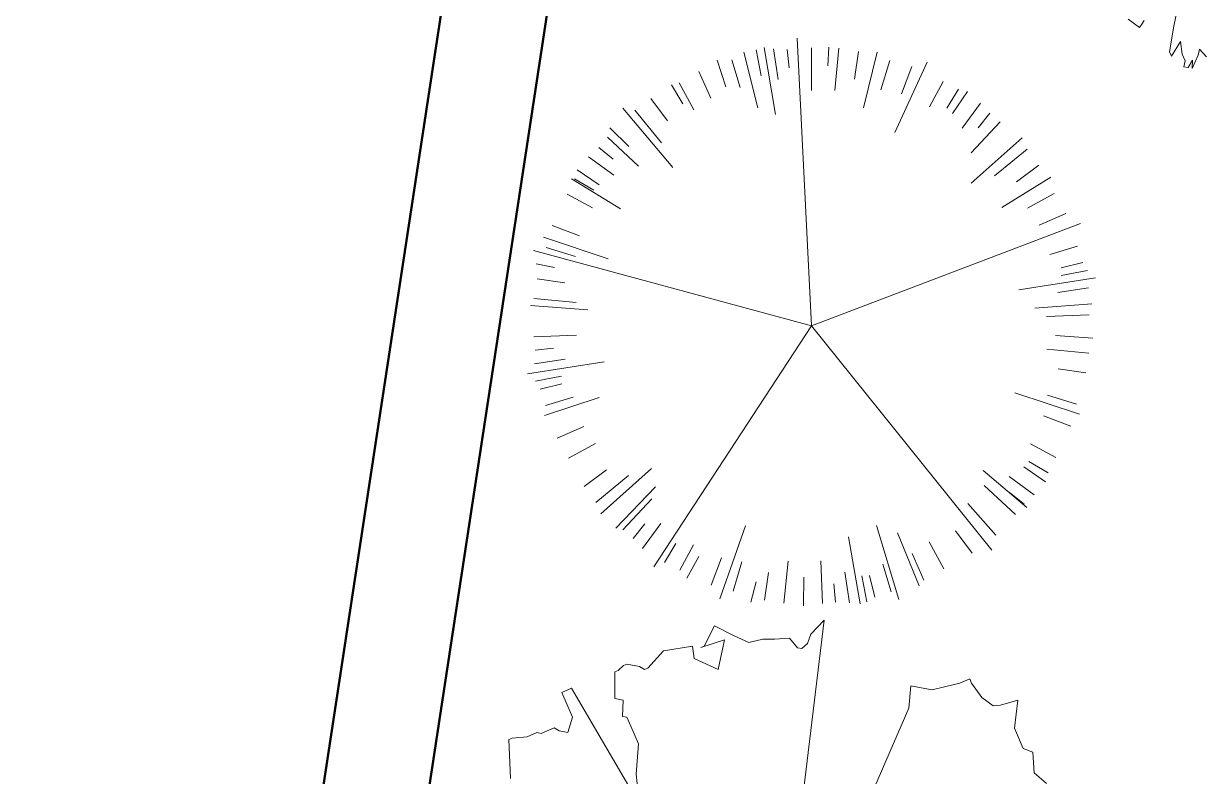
# Model space of a CAD drawing. Header units: millimetres. Extents: x 2402294 to 3337895, y 3394997 to 3969149.
# Drawn here: x 2472577 to 2476344, y 3461898 to 3464297 of the extents above; entities that cross this region are included whole.
import ezdxf

# ---------------------------------------------------------------- set-up
doc = ezdxf.new("R2010")
doc.units = ezdxf.units.MM
doc.header["$MEASUREMENT"] = 0
doc.layers.add('Boundary', color=250, linetype='Continuous', lineweight=50)
doc.layers.add('greenery', color=82, linetype='Continuous', lineweight=5)

# ---------------------------------------------------------------- blocks, each defined once
blk = doc.blocks.new('tr-flat-2-flat-1-flat-1-flat-1')
at = {"layer": 'greenery', "color": 3, "ltscale": 5}
for p, q in [((473443.3, -1755069.1), (473430.9, -1755125.3)), ((473443.3, -1755069.1), (473430.9, -1755125.3)), ((473286, -1755104), (473322.2, -1755130.5)), ((473286, -1755104), (473322.2, -1755130.5)), ((473322.2, -1755130.5), (473329.4, -1755118.9)), ((473322.2, -1755130.5), (473329.4, -1755118.9)), ((473329.4, -1755118.9), (473336.7, -1755107.2)), ((473329.4, -1755118.9), (473336.7, -1755107.2)), ((473430.9, -1755125.3), (473417.4, -1755207.4)), ((473430.9, -1755125.3), (473417.4, -1755207.4)), ((473430.9, -1755125.3), (473430.9, -1755125.3)), ((473430.9, -1755125.3), (473430.9, -1755125.3)), ((473423.7, -1755221.6), (473452.6, -1755175.1)), ((473423.7, -1755221.6), (473452.6, -1755175.1)), ((473452.6, -1755175.1), (473457.8, -1755215.1)), ((473452.6, -1755175.1), (473452.6, -1755175.1)), ((473452.6, -1755175.1), (473457.8, -1755215.1)), ((473452.6, -1755175.1), (473452.6, -1755175.1)), ((473508.5, -1755218.4), (473512.7, -1755199.6)), ((473508.5, -1755218.4), (473512.7, -1755199.6)), ((473512.7, -1755199.6), (473535.5, -1755223.5)), ((473512.7, -1755199.6), (473535.5, -1755223.5)), ((473417.4, -1755207.4), (473423.7, -1755221.6)), ((473417.4, -1755207.4), (473423.7, -1755221.6)), ((473423.7, -1755221.6), (473423.7, -1755221.6)), ((473423.7, -1755221.6), (473423.7, -1755221.6)), ((473457.8, -1755215.1), (473467.1, -1755236.5)), ((473457.8, -1755215.1), (473467.1, -1755236.5)), ((473467.1, -1755236.5), (473463, -1755255.2)), ((473467.1, -1755236.5), (473463, -1755255.2)), ((473476.5, -1755257.8), (473490.9, -1755234.5)), ((473476.5, -1755257.8), (473490.9, -1755234.5)), ((473489.9, -1755260.4), (473508.5, -1755218.4)), ((473489.9, -1755260.4), (473508.5, -1755218.4)), ((473490.9, -1755234.5), (473489.9, -1755260.4)), ((473490.9, -1755234.5), (473489.9, -1755260.4)), ((473463, -1755255.2), (473476.5, -1755257.8)), ((473463, -1755255.2), (473476.5, -1755257.8))]:
    blk.add_line(p, q, dxfattribs=at)
blk = doc.blocks.new('tr-flat-11-flat-1-flat-1-flat-1')
at = {"layer": 'greenery', "color": 3, "ltscale": 5}
for p, q in [((473797.8, -1752975.4), (473764.7, -1753040.7)), ((473797.8, -1752975.4), (473764.7, -1753040.7)), ((473861, -1753007.1), (473797.8, -1752975.4)), ((473861, -1753007.1), (473797.8, -1752975.4)), ((474011.3, -1754084.3), (474147.7, -1752958)), ((474011.3, -1754084.3), (474147.7, -1752958)), ((474147.7, -1752958), (474105.3, -1753001.9)), ((474147.7, -1752958), (474105.3, -1753001.9)), ((474147.7, -1752958), (474147.7, -1752958)), ((474147.7, -1752958), (474147.7, -1752958)), ((473907.6, -1753029.1), (473861, -1753007.1)), ((473907.6, -1753029.1), (473861, -1753007.1)), ((474037, -1753014.8), (473989.3, -1753018.7)), ((474037, -1753014.8), (473989.3, -1753018.7)), ((474062.8, -1753045.8), (474037, -1753014.8)), ((474062.8, -1753045.8), (474037, -1753014.8)), ((474105.3, -1753001.9), (474093.9, -1753032.3)), ((474105.3, -1753001.9), (474093.9, -1753032.3)), ((473727.5, -1753040.1), (473635.3, -1753054.9)), ((473727.5, -1753040.1), (473635.3, -1753054.9)), ((473732.6, -1753080.1), (473727.5, -1753040.1)), ((473732.6, -1753080.1), (473727.5, -1753040.1)), ((473754.4, -1753045.2), (473829.9, -1753020.7)), ((473754.4, -1753045.2), (473829.9, -1753020.7)), ((473764.7, -1753040.7), (473754.4, -1753045.2)), ((473764.7, -1753040.7), (473754.4, -1753045.2)), ((473754.4, -1753045.2), (473754.4, -1753045.2)), ((473754.4, -1753045.2), (473754.4, -1753045.2)), ((473829.9, -1753020.7), (473809.3, -1753114.4)), ((473829.9, -1753020.7), (473809.3, -1753114.4)), ((473952.1, -1753018.1), (473907.6, -1753029.1)), ((473952.1, -1753018.1), (473907.6, -1753029.1)), ((473989.3, -1753018.7), (473952.1, -1753018.1)), ((473989.3, -1753018.7), (473952.1, -1753018.1)), ((474076.3, -1753048.4), (474062.8, -1753045.8)), ((474076.3, -1753048.4), (474062.8, -1753045.8)), ((474093.9, -1753032.3), (474076.3, -1753048.4)), ((474093.9, -1753032.3), (474076.3, -1753048.4)), ((473635.3, -1753054.9), (473585.7, -1753110.5)), ((473635.3, -1753054.9), (473585.7, -1753110.5)), ((473809.3, -1753114.4), (473732.6, -1753080.1)), ((473809.3, -1753114.4), (473732.6, -1753080.1)), ((473490.4, -1753118.3), (473480.1, -1753122.8)), ((473490.4, -1753118.3), (473480.1, -1753122.8)), ((473480.1, -1753122.8), (473480.1, -1753207.4)), ((473480.1, -1753122.8), (473480.1, -1753207.4)), ((473480.1, -1753122.8), (473480.1, -1753122.8)), ((473480.1, -1753122.8), (473480.1, -1753122.8)), ((473508, -1753102.1), (473490.4, -1753118.3)), ((473508, -1753102.1), (473490.4, -1753118.3)), ((473518.4, -1753097.6), (473508, -1753102.1)), ((473518.4, -1753097.6), (473508, -1753102.1)), ((473558.8, -1753105.3), (473518.4, -1753097.6)), ((473558.8, -1753105.3), (473518.4, -1753097.6)), ((473575.3, -1753115), (473558.8, -1753105.3)), ((473575.3, -1753115), (473558.8, -1753105.3)), ((473585.7, -1753110.5), (473575.3, -1753115)), ((473585.7, -1753110.5), (473575.3, -1753115)), ((474580.4, -1753158.2), (474535.9, -1753169.2)), ((474580.4, -1753158.2), (474535.9, -1753169.2)), ((474611.5, -1753144.7), (474580.4, -1753158.2)), ((474611.5, -1753144.7), (474580.4, -1753158.2)), ((474617.7, -1753158.9), (474611.5, -1753144.7)), ((474617.7, -1753158.9), (474611.5, -1753144.7)), ((474649.8, -1753204.1), (474617.7, -1753158.9)), ((474649.8, -1753204.1), (474617.7, -1753158.9)), ((473342.4, -1753174.5), (473311.4, -1753188.1)), ((473342.4, -1753174.5), (473311.4, -1753188.1)), ((473311.4, -1753188.1), (473345.6, -1753266.3)), ((473311.4, -1753188.1), (473345.6, -1753266.3)), ((473311.4, -1753188.1), (473311.4, -1753188.1)), ((473311.4, -1753188.1), (473311.4, -1753188.1)), ((473539.2, -1753511.8), (473342.4, -1753174.5)), ((473539.2, -1753511.8), (473342.4, -1753174.5)), ((473342.4, -1753174.5), (473342.4, -1753174.5)), ((473342.4, -1753174.5), (473342.4, -1753174.5)), ((474424.1, -1753167.3), (474417.9, -1753237.7)), ((474424.1, -1753167.3), (474417.9, -1753237.7)), ((474424.1, -1753167.3), (474424.1, -1753167.3)), ((474424.1, -1753167.3), (474424.1, -1753167.3)), ((474451, -1753172.5), (474424.1, -1753167.3)), ((474424.1, -1753167.3), (474424.1, -1753167.3)), ((474424.1, -1753167.3), (474424.1, -1753167.3)), ((474451, -1753172.5), (474424.1, -1753167.3)), ((474491.4, -1753180.2), (474451, -1753172.5)), ((474491.4, -1753180.2), (474451, -1753172.5)), ((474535.9, -1753169.2), (474491.4, -1753180.2)), ((474535.9, -1753169.2), (474491.4, -1753180.2)), ((474535.9, -1753169.2), (474535.9, -1753169.2)), ((474535.9, -1753169.2), (474535.9, -1753169.2)), ((473480.1, -1753207.4), (473507, -1753212.6)), ((473480.1, -1753207.4), (473507, -1753212.6)), ((473507, -1753212.6), (473505, -1753264.3)), ((473507, -1753212.6), (473505, -1753264.3)), ((474417.9, -1753237.7), (474294.8, -1753520.1)), ((474417.9, -1753237.7), (474294.8, -1753520.1)), ((474686, -1753230.6), (474649.8, -1753204.1)), ((474686, -1753230.6), (474649.8, -1753204.1)), ((474709.8, -1753228.7), (474686, -1753230.6)), ((474709.8, -1753228.7), (474686, -1753230.6)), ((474764.7, -1753213.1), (474709.8, -1753228.7)), ((474764.7, -1753213.1), (474709.8, -1753228.7)), ((474754.3, -1753302.3), (474764.7, -1753213.1)), ((474754.3, -1753302.3), (474764.7, -1753213.1)), ((473345.6, -1753266.3), (473330, -1753315.4)), ((473345.6, -1753266.3), (473330, -1753315.4)), ((473505, -1753264.3), (473518.4, -1753266.9)), ((473505, -1753264.3), (473518.4, -1753266.9)), ((473518.4, -1753266.9), (473530.9, -1753295.3)), ((473518.4, -1753266.9), (473530.9, -1753295.3)), ((473231.7, -1753316), (473200.7, -1753329.6)), ((473231.7, -1753316), (473200.7, -1753329.6)), ((473245.2, -1753318.6), (473231.7, -1753316)), ((473245.2, -1753318.6), (473231.7, -1753316)), ((473286.6, -1753300.5), (473245.2, -1753318.6)), ((473286.6, -1753300.5), (473245.2, -1753318.6)), ((473303.1, -1753310.2), (473286.6, -1753300.5)), ((473303.1, -1753310.2), (473286.6, -1753300.5)), ((473330, -1753315.4), (473303.1, -1753310.2)), ((473330, -1753315.4), (473303.1, -1753310.2)), ((473530.9, -1753295.3), (473555.7, -1753352.2)), ((473530.9, -1753295.3), (473555.7, -1753352.2)), ((474760.6, -1753316.5), (474754.3, -1753302.3)), ((474760.6, -1753316.5), (474754.3, -1753302.3)), ((474782.3, -1753366.3), (474760.6, -1753316.5)), ((474782.3, -1753366.3), (474760.6, -1753316.5)), ((473153.1, -1753333.5), (473142.7, -1753338)), ((473153.1, -1753333.5), (473142.7, -1753338)), ((473142.7, -1753338), (473147.9, -1753462.7)), ((473142.7, -1753338), (473147.9, -1753462.7)), ((473200.7, -1753329.6), (473153.1, -1753333.5)), ((473200.7, -1753329.6), (473153.1, -1753333.5)), ((473555.7, -1753352.2), (473548.5, -1753448.5)), ((473555.7, -1753352.2), (473548.5, -1753448.5)), ((474812.3, -1753378.6), (474782.3, -1753366.3)), ((474812.3, -1753378.6), (474782.3, -1753366.3)), ((474816.5, -1753444.5), (474812.3, -1753378.6)), ((474816.5, -1753444.5), (474812.3, -1753378.6)), ((473548.5, -1753448.5), (473560.9, -1753561.5)), ((473548.5, -1753448.5), (473560.9, -1753561.5)), ((474855.8, -1753478.1), (474816.5, -1753444.5)), ((474855.8, -1753478.1), (474816.5, -1753444.5))]:
    blk.add_line(p, q, dxfattribs=at)
blk = doc.blocks.new('PLANT-48-flat-8-flat-1-flat-3-flat-1')
at = {"layer": 'greenery', "ltscale": 5}
for p, q in [((-223.3, 1097.8), (-284.1, 1454.6)), ((-234.5, 1447.7), (-209.5, 1284.3)), ((-160.7, 1444.6), (-151, 1345.9)), ((-32.3, -24.1), (-107.9, 1503.4)), ((-31.8, 1452.5), (-32.5, 1225.7)), ((59.3, 1455.8), (54.3, 1356.8)), ((113.7, 1450.1), (92.2, 1226.1)), ((-533.4, 1386.8), (-487.9, 1245.5)), ((-455.9, 1388.4), (-411.6, 1242.1)), ((-318, 1133.1), (-391.1, 1429)), ((-326, 1441.6), (-299.4, 1303.2)), ((218, 1433.3), (196.5, 1286.5)), ((244.4, 1133.3), (317.3, 1429.2)), ((383.3, 1384.8), (336.9, 1229.9)), ((-629.8, 1326.8), (-566.7, 1185.6)), ((411.1, 1002.1), (582.2, 1376.4)), ((500.5, 1353.7), (445.3, 1209.1)), ((-776.6, 1257), (-714.9, 1154.7)), ((-734.7, 1266), (-657.9, 1123.6)), ((667, 1274.2), (594.8, 1139.5)), ((749.3, 1234), (687.8, 1131.6)), ((796.5, 1220), (717.4, 1103.3)), ((-769.4, 816.5), (-1034.4, 1131.4)), ((-885.9, 1183.4), (-797.3, 1064.3)), ((865.5, 1159.6), (767.6, 1026.4)), ((-971.5, 1121.5), (-828.3, 947.9)), ((915.5, 1105.2), (852.6, 1028.6)), ((-1103.4, 1028.3), (-1003.4, 929)), ((970.3, 1060.2), (815.8, 894.1)), ((-1116.6, 978.4), (-950.5, 824)), ((817.1, 733.4), (1087.1, 974.3)), ((-1161.6, 923.6), (-1085, 860.7)), ((1113.4, 915.1), (939.8, 771.9)), ((-1216, 873.6), (-1082.8, 775.7)), ((1175.2, 829.5), (1056.2, 740.9)), ((-1047.6, 596.7), (-1306.5, 757.4)), ((-1290.4, 757.4), (-1188, 695.9)), ((-1276.4, 804.6), (-1159.7, 725.5)), ((980, 605.2), (1238.9, 766.1)), ((-1330.6, 675.1), (-1195.9, 603)), ((1257.9, 678.3), (1115.5, 601.5)), ((1318.7, 573.4), (1177.4, 510.3)), ((-1410.1, 508.6), (-1265.5, 453.4)), ((-32.3, -24.1), (1397.2, 519.8)), ((-1113, 332.6), (-1456.6, 446)), ((-1441.2, 391.4), (-1286.3, 345)), ((1380.3, 399.5), (1234, 355.2)), ((-32.3, -24.1), (-1508.4, 376)), ((-1494.6, 305.4), (-1396.8, 285.8)), ((1410, 312.9), (1294.1, 283.9)), ((1433.5, 269.6), (1295.1, 243)), ((-1489.7, 226.1), (-1342.9, 204.6)), ((1069.4, 167.8), (1476.2, 230.1)), ((1439.6, 178.1), (1276.2, 153.1)), ((-1221.2, 61.7), (-1525.1, 83.7)), ((-1506.5, 121.8), (-1282.5, 100.3)), ((1154, 70.4), (1458, 92.6)), ((1443.4, 33.7), (1216.8, 25.5)), ((-32.3, -24.1), (-869, -1304.4)), ((-32.3, -24.1), (926.8, -1215.5)), ((-1507.9, -82), (-1281.3, -73.8)), ((1463, -88.9), (1265, -75.9)), ((-1501, -152.6), (-1402.3, -142.9)), ((1442, -170.1), (1217.9, -148.6)), ((-1133.9, -216.1), (-1540.7, -278.4)), ((-1504.1, -226.4), (-1340.7, -201.4)), ((-1498, -317.9), (-1359.6, -291.3)), ((1425.2, -274.4), (1278.3, -252.9)), ((-1474.5, -361.2), (-1358.6, -332.2)), ((-1160.7, -404.5), (-1450, -500.5)), ((-1444.8, -447.8), (-1298.5, -403.5)), ((1048.5, -380.9), (1392.1, -494.3)), ((1376.7, -439.7), (1221.8, -393.3)), ((1345.6, -556.9), (1201, -501.7)), ((-1383.2, -621.7), (-1242, -558.6)), ((-1322.4, -726.6), (-1180, -649.8)), ((1266.1, -723.4), (1131.4, -651.3)), ((1225.9, -805.7), (1123.4, -744.2)), ((-1239.8, -877.8), (-1120.7, -789.2)), ((-881.6, -781.7), (-1151.6, -1022.6)), ((879.1, -792.4), (1112.1, -988.8)), ((1211.9, -852.9), (1095.2, -773.8)), ((-1177.9, -963.4), (-1004.3, -820.2)), ((1052.1, -1026.7), (886, -872.3)), ((1151.5, -921.9), (1018.3, -824)), ((-860.9, -880.3), (-1072.4, -1099.8)), ((1097.1, -971.9), (1020.5, -909)), ((-1034.8, -1108.5), (-880.4, -942.4)), ((947.1, -1135.7), (797.8, -967.3)), ((-980, -1153.5), (-917.1, -1076.9)), ((-930, -1207.9), (-832.1, -1074.7)), ((-382, -1086.3), (-518.8, -1474.5)), ((313.2, -1085), (432.8, -1478.8)), ((424.2, -1123.2), (539.2, -1405.4)), ((821.3, -1231.7), (732.7, -1112.6)), ((-813.8, -1282.3), (-752.4, -1179.9)), ((-731.5, -1322.5), (-659.4, -1187.8)), ((164.2, -1145.1), (226.7, -1501.5)), ((670.2, -1314.3), (593.4, -1171.9)), ((-693.9, -1365.6), (-630.5, -1250.2)), ((565.3, -1375.1), (502.1, -1233.9)), ((-565, -1402), (-509.8, -1257.4)), ((-447.8, -1433.1), (-401.4, -1278.2)), ((-178.2, -1498.4), (-156.7, -1274.4)), ((25.6, -1499.8), (17.4, -1273.2)), ((391.4, -1436.7), (347.1, -1290.4)), ((-282.5, -1481.6), (-261, -1334.8)), ((-74.6, -1512.4), (-72.3, -1359.7)), ((170, -1496), (145, -1332.6)), ((261.5, -1489.9), (234.8, -1351.5)), ((304.8, -1466.4), (275.8, -1350.5)), ((-354, -1491.9), (-326.4, -1383.7)), ((96.2, -1492.9), (86.5, -1394.2))]:
    blk.add_line(p, q, dxfattribs=at)

msp = doc.modelspace()

# ---------------------------------------------------------------- linework, layer by layer
at = {"layer": 'Boundary'}
msp.add_lwpolyline([(2476742.2, 3466831.8), (2476367.2, 3466831.8), (2474117.2, 3465706.8), (2470742.2, 3443559.7), (2493639.2, 3445434.7), (2521764.2, 3447684.7), (2521725.9, 3448017.7), (2493612.2, 3445768.6), (2471137.2, 3443928.2), (2474422.1, 3465484.3), (2476367.2, 3466456.8), (2476742.2, 3466456.8)], dxfattribs=at)

# ---------------------------------------------------------------- block references
at = {"ltscale": 5}
for name, p in [('tr-flat-2-flat-1-flat-1-flat-1', (2002812.5, 5219415.2)), ('tr-flat-11-flat-1-flat-1-flat-1', (2000981.5, 5215353.6))]:
    msp.add_blockref(name, p, dxfattribs=at)
at = {"ltscale": 5, "xscale": 0.6, "yscale": 0.6, "zscale": 0.6}
msp.add_blockref('PLANT-48-flat-8-flat-1-flat-3-flat-1', (2475107.9, 3463348.7), dxfattribs=at)

doc.saveas('drawing.dxf')
